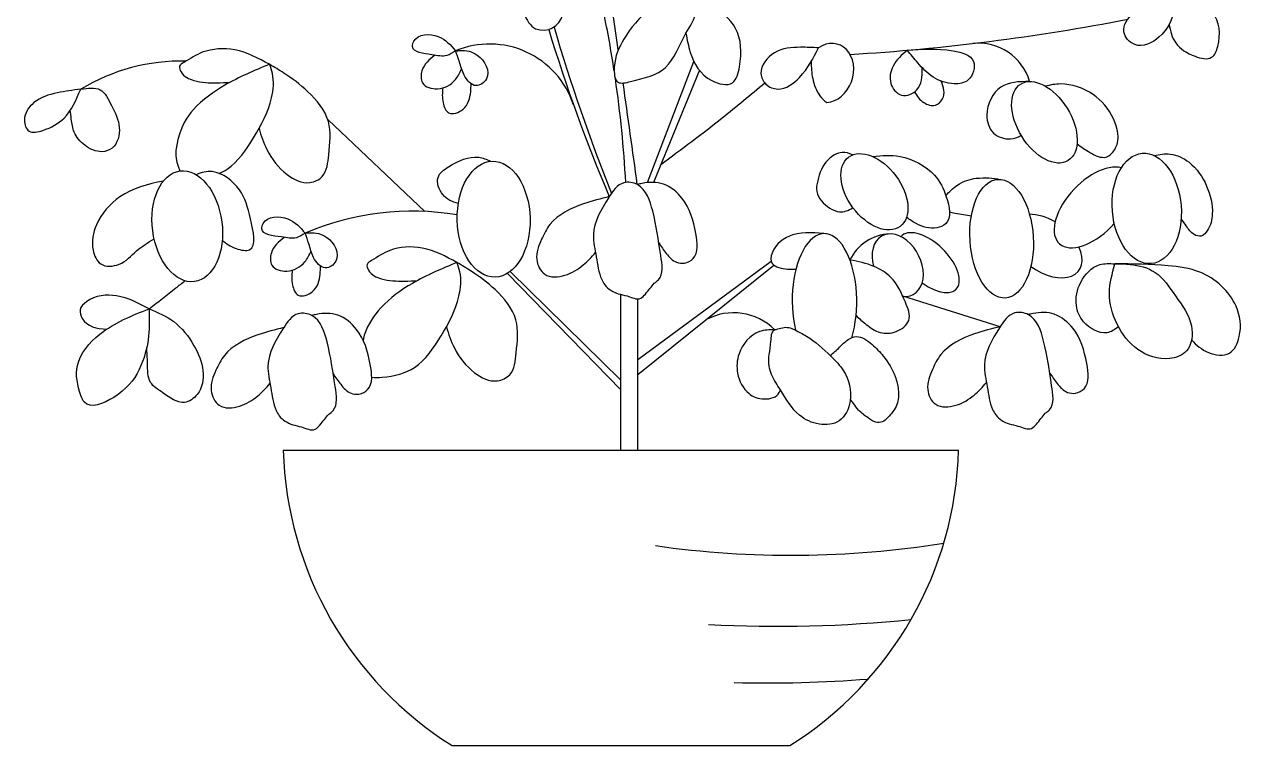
# Model space of a CAD drawing. Header units: millimetres. Extents: x 2133.42 to 2134.8, y 649.95 to 651.52.
# Drawn here: x 2134.291 to 2134.796, y 649.954 to 650.253 of the extents above; entities that cross this region are included whole.
import ezdxf

# ---------------------------------------------------------------- set-up
doc = ezdxf.new("R2010")
doc.units = ezdxf.units.MM
for name, color, linetype in [('Hojas', 74, 'Continuous'), ('Tiesto', 32, 'Continuous'), ('Tronco', 46, 'Continuous')]:
    doc.layers.add(name, color=color, linetype=linetype)

msp = doc.modelspace()

# ---------------------------------------------------------------- linework, layer by layer
at = {"layer": 'Hojas'}
for centre, major_axis, ratio, start_param, end_param in [((2134.504075600468, 650.2636605372944), (-0.006270076404992206, 0.01179601780498075), 0.771137065519409, 2.467308236741196, 6.486620899352515), ((2134.624859878411, 650.2331501443258), (0.003970072800447639, 0.01182842482151277), 0.8046100454805308, 3.460952203177888, 7.10263891600807), ((2134.73448392508, 650.1774209729314), (-0.01414890972341709, -0.01493836851307151), 0.531792921568118, 3.403470427746571, 7.908796324016956), ((2134.714830155328, 650.1613896925616), (-0.01371336812371737, 0.01013217409092703), 0.6137178628736678, 4.880875956227893, 5.60584353516416), ((2134.623063772938, 650.1385939850533), (-0.0001142377777796355, 0.02794794180681491), 0.4786480769484096, 4.135469329183358, 8.299519843437327), ((2134.653411277211, 650.1534713420872), (0.006439576707862218, -0.01217032375006966), 0.6950902391599315, 5.831415236923727, 10.67750290469328), ((2134.666289872765, 650.1544877916494), (-0.01132405680095872, 0.01102115553192107), 0.5118972739672626, 1.816539200252057, 6.320929068796841), ((2134.714830155328, 650.1613896925616), (-0.01371336812371737, 0.01013217409092703), 0.6137178628736678, 1.573252735120214, 3.996123853298306)]:
    msp.add_ellipse(centre, major_axis=major_axis, ratio=ratio, start_param=start_param, end_param=end_param, dxfattribs=at)
for centre, major_axis, ratio in [((2134.714246867029, 650.2127002094246), (0.009806758448348774, -0.01587158803158673), 0.5929556442333028), ((2134.643750182777, 650.1838916620659), (-0.01069255681272807, 0.0143737745748922), 0.618554682862979), ((2134.485889628098, 650.172533211651), (0.0005927595593675505, -0.0240471350880398), 0.6279221044731182), ((2134.75665226481, 650.1769846167798), (0.001880937715895925, -0.0228529193165059), 0.6232669031726357), ((2134.35884717783, 650.1695953273495), (0.002963277124763408, -0.02293343783719592), 0.624587211310448), ((2134.696499733844, 650.1644493432661), (-0.00153988557235607, 0.02460385985921221), 0.5328727009937394)]:
    msp.add_ellipse(centre, major_axis=major_axis, ratio=ratio, dxfattribs=at)
for points, knots in [([(2134.495064094684, 650.2687733108522), (2134.496766037434, 650.26599424343), (2134.497059397901, 650.2610449718011), (2134.499382788266, 650.2549159576912), (2134.502087886515, 650.2520711315253), (2134.503294295888, 650.2514273000181)], [0.003816378595683106, 0.003816378595683106, 0.003816378595683106, 0.003816378595683106, 0.01088431502142043, 0.01869144577079765, 0.02269314452729368, 0.02269314452729368, 0.02269314452729368, 0.02269314452729368]), ([(2134.765972091475, 650.2534098224551), (2134.766420058085, 650.2505028564091), (2134.767992736322, 650.244656500413), (2134.775270128552, 650.2400611303706), (2134.78388226898, 650.2380489083441), (2134.78771346361, 650.2474013607685), (2134.786245949289, 650.2588322899239), (2134.776023325936, 650.2654043230789), (2134.770472163973, 650.2647563777924), (2134.769114558811, 650.2645979147766)], [0.004620904661693227, 0.004620904661693227, 0.004620904661693227, 0.004620904661693227, 0.0130867477411596, 0.02284659785199861, 0.02973489444554043, 0.03489760626030117, 0.04927963046917073, 0.06186774249854125, 0.06594296710919136, 0.06594296710919136, 0.06594296710919136, 0.06594296710919136]), ([(2134.39295593931, 650.2367617000102), (2134.388343670304, 650.2392603642253), (2134.379742973973, 650.2439197308229), (2134.366000333199, 650.24305970557), (2134.359611032267, 650.238769449677), (2134.35511355289, 650.2361609294431), (2134.356726585007, 650.2319223190636), (2134.36258876659, 650.2291903736284), (2134.36981309396, 650.2289170474071), (2134.37482422126, 650.229169770342), (2134.376636960319, 650.2292996590787)], [0, 0, 0, 0, 0.01559333912976366, 0.02907756994720577, 0.03775633160283687, 0.04015815639501252, 0.04259297708347817, 0.04905393096779118, 0.05864183111401126, 0.06409305586226238, 0.06409305586226238, 0.06409305586226238, 0.06409305586226238]), ([(2134.657405306838, 650.2425762231195), (2134.655127401232, 650.2406052968242), (2134.650989965894, 650.2370254381676), (2134.649405491958, 650.2289287259264), (2134.654603430735, 650.2223328018734), (2134.663277601729, 650.2259326363883), (2134.663546375975, 650.2319825183806), (2134.663557831099, 650.235138165529), (2134.663558147657, 650.2353348316526)], [0, 0, 0, 0, 0.008840628964248962, 0.01605752696339263, 0.02267006944357177, 0.02941481570452717, 0.03820787042813639, 0.03879548468824559, 0.03879548468824559, 0.03879548468824559, 0.03879548468824559]), ([(2134.461498244003, 650.240511869098), (2134.459145397241, 650.2387815967762), (2134.455780388402, 650.2357192217605), (2134.455461462255, 650.2277944134862), (2134.463522263556, 650.2254863960924), (2134.469859676518, 650.2291960133709), (2134.47188030571, 650.2332569741693), (2134.472610223337, 650.2348388869184)], [0.002188260745197792, 0.002188260745197792, 0.002188260745197792, 0.002188260745197792, 0.01057902254470104, 0.01563894360101523, 0.02230169414755778, 0.03065138720884706, 0.035816046945087, 0.035816046945087, 0.035816046945087, 0.035816046945087]), ([(2134.617532635479, 650.2378449768887), (2134.617550315377, 650.2354838504614), (2134.617843675845, 650.2305345788325), (2134.620167066209, 650.2244055647226), (2134.622872164458, 650.2215607385567), (2134.624078573832, 650.2209169070495)], [0.003816378595683106, 0.003816378595683106, 0.003816378595683106, 0.003816378595683106, 0.01088431502142043, 0.01869144577079765, 0.02269314452729368, 0.02269314452729368, 0.02269314452729368, 0.02269314452729368]), ([(2134.372102191765, 650.1915266988535), (2134.373240335238, 650.1920186318829), (2134.379127128571, 650.195171499414), (2134.386938409121, 650.2066324867736), (2134.394011071701, 650.2198384364477), (2134.395021319429, 650.2310493523854), (2134.393420371683, 650.2355058961149), (2134.392967503437, 650.2367665413464), (2134.386658691238, 650.2341253493237), (2134.37525983189, 650.2293532027722), (2134.361814578493, 650.2196458937386), (2134.355395706933, 650.2102521151854), (2134.353629864763, 650.1982235473703), (2134.355776504577, 650.1925142319175)], [0.08357235723405697, 0.08357235723405697, 0.08357235723405697, 0.08357235723405697, 0.08741611598331396, 0.1044780491133893, 0.1225806371396952, 0.132724830771582, 0.1367262811739075, 0.1367262811739075, 0.1367262811739075, 0.1571645181430229, 0.1736544034884272, 0.1862724010259189, 0.1892727934308745, 0.1892727934308745, 0.1892727934308745, 0.1892727934308745]), ([(2134.388610585117, 650.2101286961845), (2134.389459142089, 650.2070943827223), (2134.391905990517, 650.1999590868994), (2134.398659944775, 650.1911821410799), (2134.408234203078, 650.1863081223821), (2134.416733654364, 650.1904253995193), (2134.417596128564, 650.2009525887461), (2134.419222420871, 650.2138578853248), (2134.409667718568, 650.225446115277), (2134.400507646307, 650.2322197706429), (2134.394945940907, 650.2355648253571), (2134.392955939311, 650.2367617000104)], [0.007101568680640954, 0.007101568680640954, 0.007101568680640954, 0.007101568680640954, 0.01650533647109066, 0.02979256786378755, 0.0398045924840099, 0.04552651227332358, 0.0549341089694692, 0.06865683701000473, 0.08385123702959407, 0.09632676441535948, 0.1032775981881064, 0.1032775981881064, 0.1032775981881064, 0.1032775981881064]), ([(2134.314691580435, 650.226395068182), (2134.317625915064, 650.2268622664815), (2134.323504183604, 650.2277981914567), (2134.327758120957, 650.2188773679063), (2134.331792035553, 650.2112903547828), (2134.329633111179, 650.2021078323603), (2134.322365407059, 650.1997213991818), (2134.316166602704, 650.2026706160244), (2134.311644944472, 650.2079787499313), (2134.310829610949, 650.2134381968247), (2134.310496867622, 650.2165249882346), (2134.31037438919, 650.2177672012812)], [0, 0, 0, 0, 0.008000432061386805, 0.01602703645902211, 0.02576691057245109, 0.03478005979138959, 0.03922811330830769, 0.04688822914267999, 0.05380996196261544, 0.05934722147191893, 0.06309433221973232, 0.06309433221973232, 0.06309433221973232, 0.06309433221973232]), ([(2134.464828409626, 650.2269378475697), (2134.464552339618, 650.2249627411521), (2134.464387336819, 650.2213434138532), (2134.466923315338, 650.2150385002852), (2134.474838857132, 650.217887792238), (2134.476389078242, 650.223814766657), (2134.476516464212, 650.2275613242215), (2134.476512032591, 650.2286531964202)], [0.002981894213535039, 0.002981894213535039, 0.002981894213535039, 0.002981894213535039, 0.009047733513175959, 0.01385443419352749, 0.01990982774993747, 0.02782887195657316, 0.03110600182272946, 0.03110600182272946, 0.03110600182272946, 0.03110600182272946]), ([(2134.660363479974, 650.2252972214613), (2134.661331901752, 650.2235756077505), (2134.663502921894, 650.2207197983588), (2134.668909757552, 650.2188010083386), (2134.673446857453, 650.2233370007439), (2134.672568623262, 650.2271406879199), (2134.671495748293, 650.229712037737)], [0.003904240457747754, 0.003904240457747754, 0.003904240457747754, 0.003904240457747754, 0.009758582587644692, 0.01468840766664993, 0.01865323580924551, 0.02620782789733178, 0.02620782789733178, 0.02620782789733178, 0.02620782789733178]), ([(2134.708070483549, 650.2296010794898), (2134.703739488705, 650.2295285437101), (2134.69478758134, 650.2293786165906), (2134.688985312693, 650.217409350287), (2134.692014115453, 650.2074759510442), (2134.699424357677, 650.20512358776), (2134.703186680988, 650.2065059354899), (2134.704616733272, 650.2072450144951)], [0, 0, 0, 0, 0.01215104390513447, 0.02511548116408485, 0.03306248560219663, 0.04041620137233438, 0.04518363865142269, 0.04518363865142269, 0.04518363865142269, 0.04518363865142269]), ([(2134.727770134428, 650.2037874669624), (2134.729477371354, 650.2024957318786), (2134.733220167104, 650.1999503924557), (2134.739645701164, 650.1968239588809), (2134.746115012559, 650.2038807636206), (2134.74356389504, 650.2151860668855), (2134.734948129872, 650.2253705204344), (2134.723417985142, 650.2293821629038), (2134.716720231252, 650.2281932597749), (2134.714668897434, 650.2276474470268)], [0.01075440803614, 0.01075440803614, 0.01075440803614, 0.01075440803614, 0.01712860635842264, 0.02383136832540523, 0.02931129730897875, 0.04145288437997874, 0.05456230770901194, 0.06876717453155612, 0.0751126863918882, 0.0751126863918882, 0.0751126863918882, 0.0751126863918882]), ([(2134.471259622251, 650.1791064314621), (2134.468737387157, 650.1796267761207), (2134.464343157577, 650.1816992225237), (2134.461185976385, 650.1901162930444), (2134.469226796506, 650.1958614730129), (2134.477326950178, 650.1995191341532), (2134.482971393054, 650.197339892694), (2134.484585091684, 650.1965360040397)], [0.008642842943596303, 0.008642842943596303, 0.008642842943596303, 0.008642842943596303, 0.01626555365314132, 0.02368154095689191, 0.02989691075418768, 0.04296425313043035, 0.04826197600888661, 0.04826197600888661, 0.04826197600888661, 0.04826197600888661]), ([(2134.634645916601, 650.1991497056696), (2134.633269188722, 650.1998682156319), (2134.62980632591, 650.2009384146116), (2134.6229377324, 650.1968364705265), (2134.620459350703, 650.1902378946518), (2134.61904413815, 650.1824001466883), (2134.623875932, 650.1776942105009), (2134.629847263974, 650.174776847794), (2134.633003347898, 650.1761751213992), (2134.634838600428, 650.1773054802323)], [0.005175219321434301, 0.005175219321434301, 0.005175219321434301, 0.005175219321434301, 0.00976653048371273, 0.01653085701608051, 0.02607073721985415, 0.03061236430812365, 0.0393472042007995, 0.04362745876885724, 0.04963495574649643, 0.04963495574649643, 0.04963495574649643, 0.04963495574649643]), ([(2134.643120569982, 650.1984614498224), (2134.646879210981, 650.1990148163433), (2134.656048547798, 650.1994989244608), (2134.668518561996, 650.1928701823817), (2134.674019377969, 650.1822214709821), (2134.676156560883, 650.1712824770332), (2134.668007862442, 650.167992877222), (2134.662084170512, 650.1698513430396), (2134.658337592243, 650.1723633730201), (2134.657087314634, 650.1733056648559)], [0.007459283774083095, 0.007459283774083095, 0.007459283774083095, 0.007459283774083095, 0.01876091142168841, 0.035058943469513, 0.04523754544247367, 0.05644896804851714, 0.06037845960486574, 0.06918171633213886, 0.07388009442402582, 0.07388009442402582, 0.07388009442402582, 0.07388009442402582]), ([(2134.759725861859, 650.1988748170505), (2134.761968895788, 650.1994568568964), (2134.766988158418, 650.2002352533049), (2134.775856478005, 650.1959966909665), (2134.782094591616, 650.1867214294284), (2134.784643388299, 650.1762077723154), (2134.782911044622, 650.1688838865973), (2134.779612768781, 650.1649921729476), (2134.775439822081, 650.1661311035997), (2134.773328760112, 650.1694036176289), (2134.771652106103, 650.1716954684878), (2134.770931813404, 650.1726514283539)], [0.004150489890625292, 0.004150489890625292, 0.004150489890625292, 0.004150489890625292, 0.01096462907978834, 0.01944693259858757, 0.03169524291214328, 0.04357037319111125, 0.05057583921613804, 0.05412979896906125, 0.05702805079223307, 0.06191876084542419, 0.0655114141535517, 0.0655114141535517, 0.0655114141535517, 0.0655114141535517]), ([(2134.373353816557, 650.163859192142), (2134.374995358193, 650.1624528050852), (2134.378365403668, 650.1601343128732), (2134.388501680838, 650.1583762985276), (2134.384731381399, 650.1741503522635), (2134.382069399555, 650.1850490062376), (2134.371196306626, 650.1935939068585), (2134.364764752217, 650.1919616278611), (2134.362553763265, 650.1909649021873)], [0.003943087506233275, 0.003943087506233275, 0.003943087506233275, 0.003943087506233275, 0.01052215860502739, 0.01616522237723792, 0.02892580435450859, 0.04188599257041132, 0.05541247758020787, 0.0625764733081942, 0.0625764733081942, 0.0625764733081942, 0.0625764733081942]), ([(2134.348938329489, 650.188310514898), (2134.342468039913, 650.1870738825437), (2134.331271485175, 650.1841431078717), (2134.320799335461, 650.1720303215498), (2134.318678643985, 650.161180063576), (2134.322392689526, 650.152468646124), (2134.331887095455, 650.1531019191219), (2134.337533411333, 650.1596699289809), (2134.342533632103, 650.1629083879985), (2134.345116570322, 650.1643839898154)], [0.004913049715037266, 0.004913049715037266, 0.004913049715037266, 0.004913049715037266, 0.02415158860220057, 0.03928267165264739, 0.04983557478107484, 0.05640368310026416, 0.06406830789012079, 0.07308169358053551, 0.08196248264450615, 0.08196248264450615, 0.08196248264450615, 0.08196248264450615]), ([(2134.554357050312, 650.1627064573917), (2134.555314286822, 650.1612376771172), (2134.557456584596, 650.1582200559149), (2134.560760663819, 650.1544670999824), (2134.565308401405, 650.1540061135097), (2134.571146185737, 650.1570058390218), (2134.56963856187, 650.1690342547273), (2134.566322282431, 650.1800259707156), (2134.556910844934, 650.1880398606518), (2134.54962731255, 650.1879268367097), (2134.546109259571, 650.1870659301177), (2134.545456415412, 650.1868917309263)], [0.01650995652307062, 0.01650995652307062, 0.01650995652307062, 0.01650995652307062, 0.02170908632775289, 0.02737138217873544, 0.030672860140545, 0.03473661711902373, 0.04518257610501982, 0.06080132291528353, 0.07056432659557303, 0.07938449316308577, 0.08141383322332087, 0.08141383322332087, 0.08141383322332087, 0.08141383322332087]), ([(2134.533844381185, 650.181887850071), (2134.530289683907, 650.1810483491624), (2134.52146280595, 650.1787843591516), (2134.510242169343, 650.1734420513926), (2134.50544801762, 650.1637796407229), (2134.502543633814, 650.1565215304273), (2134.506632971259, 650.1479763485208), (2134.516031291987, 650.1487257005009), (2134.522924430597, 650.1530152149646), (2134.526553379156, 650.1568678883082), (2134.528106664739, 650.1587490546171)], [0.003239586656639634, 0.003239586656639634, 0.003239586656639634, 0.003239586656639634, 0.01430204341301, 0.03067906092422116, 0.03770322443011442, 0.04630994384132421, 0.05326952441740912, 0.06166272437355224, 0.07035868259525128, 0.07767093550909669, 0.07767093550909669, 0.07767093550909669, 0.07767093550909669]), ([(2134.624589624267, 650.1663380041723), (2134.619633506708, 650.1668989791519), (2134.610792942869, 650.1678996283617), (2134.601397728585, 650.161525094139), (2134.600408652061, 650.153934235776), (2134.605480606555, 650.1518381890608), (2134.608923469098, 650.1516725771118), (2134.611234530365, 650.1518085008536)], [0, 0, 0, 0, 0.0146304987348421, 0.0260974152689829, 0.03038208163845468, 0.03368764901292941, 0.0406751293604635, 0.0406751293604635, 0.0406751293604635, 0.0406751293604635]), ([(2134.399065110457, 650.1649610089688), (2134.396712263695, 650.163230736647), (2134.393347254856, 650.1601683616313), (2134.393028328709, 650.152243553357), (2134.401089130009, 650.1499355359632), (2134.407426542972, 650.1536451532418), (2134.409447172164, 650.1577061140401), (2134.410177089791, 650.1592880267892)], [0.002188260745197792, 0.002188260745197792, 0.002188260745197792, 0.002188260745197792, 0.01057902254470104, 0.01563894360101523, 0.02230169414755778, 0.03065138720884706, 0.035816046945087, 0.035816046945087, 0.035816046945087, 0.035816046945087]), ([(2134.470671100439, 650.1545897436245), (2134.466058831433, 650.1570884078395), (2134.457458135102, 650.1617477744371), (2134.443715494327, 650.1608877491842), (2134.437326193396, 650.1565974932912), (2134.432828714019, 650.1539889730574), (2134.434441746135, 650.1497503626779), (2134.440303927719, 650.1470184172426), (2134.447528255088, 650.1467450910213), (2134.452539382389, 650.1469978139562), (2134.454352121447, 650.147127702693)], [0, 0, 0, 0, 0.01559333912976366, 0.02907756994720577, 0.03775633160283687, 0.04015815639501252, 0.04259297708347817, 0.04905393096779118, 0.05864183111401126, 0.06409305586226238, 0.06409305586226238, 0.06409305586226238, 0.06409305586226238]), ([(2134.40239527608, 650.1513869874406), (2134.402119206073, 650.149411881023), (2134.401954203273, 650.145792553724), (2134.404490181792, 650.1394876401561), (2134.412405723586, 650.1423369321088), (2134.413955944696, 650.1482639065279), (2134.414083330666, 650.1520104640923), (2134.414078899045, 650.153102336291)], [0.002981894213535039, 0.002981894213535039, 0.002981894213535039, 0.002981894213535039, 0.009047733513175959, 0.01385443419352749, 0.01990982774993747, 0.02782887195657316, 0.03110600182272946, 0.03110600182272946, 0.03110600182272946, 0.03110600182272946]), ([(2134.435334030136, 650.1071067807284), (2134.436654745114, 650.1068529154263), (2134.443564460217, 650.1071651732079), (2134.454820813148, 650.1100335610673), (2134.46465357025, 650.1244605303879), (2134.47172623283, 650.137666480062), (2134.472736480558, 650.1488773959996), (2134.471135532811, 650.1533339397291), (2134.470682664565, 650.1545945849606), (2134.464373852366, 650.1519533929379), (2134.452974993019, 650.1471812463865), (2134.439529739621, 650.1374739373529), (2134.433110868062, 650.1280801587997), (2134.43196527598, 650.1232565085562), (2134.431799724989, 650.1223040599094)], [0.06939689820706495, 0.06939689820706495, 0.06939689820706495, 0.06939689820706495, 0.07347742815908247, 0.08741611598331396, 0.1044780491133893, 0.1225806371396952, 0.132724830771582, 0.1367262811739075, 0.1367262811739075, 0.1367262811739075, 0.1571645181430229, 0.1736544034884272, 0.1862724010259189, 0.1892727934308745, 0.1892727934308745, 0.1892727934308745, 0.1892727934308745]), ([(2134.466325746246, 650.1279567397987), (2134.467174303218, 650.1249224263365), (2134.469621151645, 650.1177871305136), (2134.476375105904, 650.1090101846942), (2134.485949364207, 650.1041361659964), (2134.494448815492, 650.1082534431335), (2134.495311289692, 650.1187806323603), (2134.496937582, 650.1316859289391), (2134.487382879696, 650.1432741588912), (2134.478222807435, 650.1500478142572), (2134.472661102036, 650.1533928689713), (2134.470671100439, 650.1545897436247)], [0.007101568680640954, 0.007101568680640954, 0.007101568680640954, 0.007101568680640954, 0.01650533647109066, 0.02979256786378755, 0.0398045924840099, 0.04552651227332358, 0.0549341089694692, 0.06865683701000473, 0.08385123702959407, 0.09632676441535948, 0.1032775981881064, 0.1032775981881064, 0.1032775981881064, 0.1032775981881064]), ([(2134.636145551164, 650.1325681855426), (2134.637457630964, 650.1313080337143), (2134.64052089896, 650.1285787355583), (2134.645886970703, 650.1248968301921), (2134.652944698694, 650.1252788714586), (2134.659750875715, 650.1303328416955), (2134.655918051046, 650.1397747819321), (2134.652233479648, 650.1481544873209), (2134.643107615291, 650.1536920666144), (2134.637041185557, 650.155030017082), (2134.63362102587, 650.1556134822765)], [0.009698467055493896, 0.009698467055493896, 0.009698467055493896, 0.009698467055493896, 0.01514673090276299, 0.02191110526655915, 0.02847118931246362, 0.03548246464247399, 0.04312113788839525, 0.05508040156466969, 0.06333140454572436, 0.07371051182934311, 0.07371051182934311, 0.07371051182934311, 0.07371051182934311]), ([(2134.744908473386, 650.1279801518315), (2134.743418537592, 650.1266983586092), (2134.738894188741, 650.1238680718218), (2134.730147174132, 650.1285840702615), (2134.726594502032, 650.1374336859158), (2134.728414467678, 650.1470219970757), (2134.735457669011, 650.1544366485135), (2134.741301741613, 650.1541617461584), (2134.743456196088, 650.1540604016595)], [0.004018445904534968, 0.004018445904534968, 0.004018445904534968, 0.004018445904534968, 0.009663472757500626, 0.02033717349992596, 0.02767279588298331, 0.03748147246974651, 0.04824987344894781, 0.054537795094084, 0.054537795094084, 0.054537795094084, 0.054537795094084]), ([(2134.775251550335, 650.1224857687803), (2134.777202824204, 650.1203177165196), (2134.781636874918, 650.1166022283326), (2134.79173148142, 650.1151852340993), (2134.796394065708, 650.1255454590053), (2134.794426673671, 650.1395866862124), (2134.781368950611, 650.1513805899988), (2134.762624806912, 650.1538335582884), (2134.750827654295, 650.1539731670421), (2134.743456196088, 650.1540604016595)], [0.006819749321083781, 0.006819749321083781, 0.006819749321083781, 0.006819749321083781, 0.01552510548141085, 0.02416863627945857, 0.03217061358027795, 0.04481376732620702, 0.0655159579336635, 0.07881013556755616, 0.1009529827090791, 0.1009529827090791, 0.1009529827090791, 0.1009529827090791]), ([(2134.343031425499, 650.1353651715851), (2134.338705532869, 650.1376739632533), (2134.330573444578, 650.1420141767773), (2134.319276651197, 650.140783347854), (2134.313713640152, 650.1353661476423), (2134.31612627311, 650.12828457361), (2134.32117425974, 650.1271313988807), (2134.325550058647, 650.1270124356188)], [0, 0, 0, 0, 0.01448609515231611, 0.02723188365386919, 0.03146334456301828, 0.03515009873548836, 0.04677136051157334, 0.04677136051157334, 0.04677136051157334, 0.04677136051157334]), ([(2134.343031425499, 650.135365171585), (2134.346629962472, 650.1338640092443), (2134.354290087369, 650.130668518658), (2134.361723559927, 650.1208681050522), (2134.366344151721, 650.1102934732099), (2134.364865760539, 650.1003352678223), (2134.356511125655, 650.0947663560873), (2134.349692595197, 650.1001684470363), (2134.342292919583, 650.1045653264977), (2134.342492887676, 650.1123419656192), (2134.342214646247, 650.1172338713124), (2134.34204600201, 650.1193058322999)], [0, 0, 0, 0, 0.01152003266624819, 0.02452243501297361, 0.03560988299244057, 0.04571748490204394, 0.05193327129946472, 0.06165514077418395, 0.06838480721788276, 0.07651336852512734, 0.08272253710936543, 0.08272253710936543, 0.08272253710936543, 0.08272253710936543]), ([(2134.419376543536, 650.1084070371304), (2134.420333780045, 650.106938256856), (2134.42247607782, 650.1039206356536), (2134.425780157042, 650.1001676797212), (2134.430327894628, 650.0997066932484), (2134.436165678961, 650.1027064187606), (2134.434658055094, 650.114734834466), (2134.431341775654, 650.1257265504544), (2134.421930338158, 650.1337404403905), (2134.414646805774, 650.1336274164485), (2134.411128752794, 650.1327665098564), (2134.410475908636, 650.132592310665)], [0.01650995652307062, 0.01650995652307062, 0.01650995652307062, 0.01650995652307062, 0.02170908632775289, 0.02737138217873544, 0.030672860140545, 0.03473661711902373, 0.04518257610501982, 0.06080132291528353, 0.07056432659557303, 0.07938449316308577, 0.08141383322332087, 0.08141383322332087, 0.08141383322332087, 0.08141383322332087]), ([(2134.716436493519, 650.1087908437008), (2134.717393730028, 650.1073220634264), (2134.719536027803, 650.104304442224), (2134.722840107025, 650.1005514862916), (2134.727387844611, 650.1000904998189), (2134.733225628944, 650.103090225331), (2134.731718005077, 650.1151186410365), (2134.728401725637, 650.1261103570248), (2134.718990288141, 650.1341242469609), (2134.711706755757, 650.1340112230189), (2134.708188702778, 650.1331503164268), (2134.707535858619, 650.1329761172354)], [0.01650995652307062, 0.01650995652307062, 0.01650995652307062, 0.01650995652307062, 0.02170908632775289, 0.02737138217873544, 0.030672860140545, 0.03473661711902373, 0.04518257610501982, 0.06080132291528353, 0.07056432659557303, 0.07938449316308577, 0.08141383322332087, 0.08141383322332087, 0.08141383322332087, 0.08141383322332087]), ([(2134.398863874409, 650.1275884298097), (2134.39530917713, 650.1267489289012), (2134.386482299174, 650.1244849388903), (2134.375261662566, 650.1191426311314), (2134.370467510843, 650.1094802204616), (2134.367563127037, 650.102222110166), (2134.371652464482, 650.0936769282596), (2134.38105078521, 650.0944262802396), (2134.38794392382, 650.0987157947034), (2134.39157287238, 650.1025684680469), (2134.393126157962, 650.1044496343559)], [0.003239586656639634, 0.003239586656639634, 0.003239586656639634, 0.003239586656639634, 0.01430204341301, 0.03067906092422116, 0.03770322443011442, 0.04630994384132421, 0.05326952441740912, 0.06166272437355224, 0.07035868259525128, 0.07767093550909669, 0.07767093550909669, 0.07767093550909669, 0.07767093550909669]), ([(2134.695923824392, 650.1279722363802), (2134.692369127113, 650.1271327354716), (2134.683542249157, 650.1248687454607), (2134.672321612549, 650.1195264377018), (2134.667527460826, 650.109864027032), (2134.66462307702, 650.1026059167365), (2134.668712414465, 650.09406073483), (2134.678110735193, 650.0948100868101), (2134.685003873803, 650.0990996012738), (2134.688632822363, 650.1029522746173), (2134.690186107945, 650.1048334409263)], [0.003239586656639634, 0.003239586656639634, 0.003239586656639634, 0.003239586656639634, 0.01430204341301, 0.03067906092422116, 0.03770322443011442, 0.04630994384132421, 0.05326952441740912, 0.06166272437355224, 0.07035868259525128, 0.07767093550909669, 0.07767093550909669, 0.07767093550909669, 0.07767093550909669]), ([(2134.625447003938, 650.1159943328134), (2134.626757891449, 650.1171066162362), (2134.629239386925, 650.1193007211571), (2134.632327630949, 650.1225815410177), (2134.637462139443, 650.1247980702401), (2134.64293793767, 650.12080177028), (2134.648206385971, 650.1152181410555), (2134.652280108649, 650.1087358639925), (2134.65394546635, 650.1017196531202), (2134.653626499134, 650.0953059861607), (2134.650221457995, 650.0911641763288), (2134.647232202866, 650.0882204252372), (2134.643859478901, 650.0881935449999), (2134.640717306276, 650.0904892813429), (2134.637348029636, 650.0927988419379), (2134.635389356487, 650.095784664398), (2134.634204304564, 650.0971905752203), (2134.633735071345, 650.0977174131675)], [0.003909388911782252, 0.003909388911782252, 0.003909388911782252, 0.003909388911782252, 0.009061972410311798, 0.01385212168482845, 0.01745711891831746, 0.02465622075604592, 0.03146348864569007, 0.04130746997537819, 0.04683224461786358, 0.05307436050684582, 0.05962433931465906, 0.06250493739605863, 0.06520211824474281, 0.0688659331974457, 0.07394676300351939, 0.07734415457006863, 0.07946066864690962, 0.07946066864690962, 0.07946066864690962, 0.07946066864690962])]:
    msp.add_open_spline(points, degree=3, knots=knots, dxfattribs=at)
for points in [[(2134.569064114708, 650.2661511706955), (2134.569829228888, 650.2586381110774), (2134.565621138093, 650.2495969644896), (2134.5570774664, 650.2354622241585), (2134.542667985451, 650.2296045736601), (2134.537439775476, 650.229349893973), (2134.535909547118, 650.235589564002), (2134.539862608117, 650.2471775074615), (2134.550701597554, 650.2596568298261), (2134.566896336657, 650.2661511706955), (2134.569064114708, 650.2661511706955)], [(2134.565621138093, 650.2495969644896), (2134.567406396247, 650.2417018853407), (2134.576332637426, 650.2299866020377), (2134.584876309119, 650.2290952142858), (2134.58780920135, 650.2357169038456), (2134.586151482888, 650.2516344108336), (2134.576205097735, 650.2614395876362), (2134.569064114708, 650.2661511706955)], [(2134.769114558811, 650.2645979147766), (2134.751103618798, 650.2579227467289), (2134.747204360507, 650.2502277717847), (2134.751660662781, 650.2449432655901), (2134.761873036623, 650.2480954265591), (2134.768121638511, 650.2592804456629), (2134.769114558811, 650.2645979147766)], [(2134.470123587485, 650.2422904318028), (2134.462923570243, 650.2482439985566), (2134.452798570016, 650.2463343609329), (2134.452236071381, 650.2440877336384), (2134.460223566877, 650.2407177926966), (2134.466523566467, 650.2403808030258), (2134.470123587485, 650.2422904318028)], [(2134.470123587485, 650.2422904318028), (2134.47170997397, 650.2378094387826), (2134.4736795002, 650.2322243383678), (2134.478563967896, 650.2278978535015), (2134.482896945437, 650.2306510711437), (2134.479115433257, 650.2405626652715), (2134.472025104117, 650.242450584171), (2134.470123587485, 650.2422904318028)], [(2134.620614968712, 650.2435588229889), (2134.612703342473, 650.231312868537), (2134.60376319193, 650.2264934880625), (2134.598699762047, 650.2285476458811), (2134.596721830692, 650.2328929919775), (2134.602339106149, 650.2415046651703), (2134.613098928744, 650.2437958446013), (2134.620614968712, 650.2435588229889)], [(2134.657405306838, 650.2425762231195), (2134.66173367597, 650.2373643509077), (2134.668055271025, 650.2314510898594), (2134.676857518037, 650.2286542843746), (2134.682618969875, 650.2302524551459), (2134.684859542743, 650.2379237120047), (2134.676457419281, 650.2423186971077), (2134.657405306838, 650.2425762231195)], [(2134.314691580435, 650.2263950681821), (2134.307771907534, 650.2144731075532), (2134.298952676718, 650.2093249825612), (2134.29325412694, 650.2090540337359), (2134.291354593818, 650.2135247645483), (2134.295289332144, 650.2208405155287), (2134.304922620248, 650.22490481868), (2134.314691580435, 650.226395068182)], [(2134.552491492162, 650.1459793642287), (2134.548819320969, 650.1415032457572), (2134.546842083843, 650.139749708699), (2134.541174972698, 650.1407107113757), (2134.537575100444, 650.1416361148075), (2134.531979296483, 650.1453377462284), (2134.530696163879, 650.1475444836136), (2134.528434243485, 650.1569574406049), (2134.527277757994, 650.1660681755774), (2134.53357421206, 650.1814665917872), (2134.539870666126, 650.1876259600404), (2134.545524611724, 650.1868560467497), (2134.551821090584, 650.1759488238407), (2134.555162065199, 650.157470719081), (2134.554262568218, 650.1474617489869), (2134.552491492162, 650.1459793642287)], [(2134.407690453939, 650.1667395716736), (2134.400490436698, 650.1726931384275), (2134.39036543647, 650.1707835008037), (2134.389802937835, 650.1685368735092), (2134.397790433331, 650.1651669325674), (2134.404090432921, 650.1648299428966), (2134.407690453939, 650.1667395716736)], [(2134.407690453939, 650.1667395716736), (2134.409276840423, 650.1622585786535), (2134.411246366654, 650.1566734782386), (2134.41613083435, 650.1523469933724), (2134.420463811892, 650.1551002110145), (2134.416682299711, 650.1650118051423), (2134.409591970571, 650.1668997240419), (2134.407690453939, 650.1667395716736)], [(2134.743456196088, 650.1540604016595), (2134.74121108594, 650.1419272518724), (2134.7443806605, 650.1290028062461), (2134.75296494456, 650.1185841263539), (2134.766039473708, 650.114759543068), (2134.773171035062, 650.1179247175779), (2134.775152040856, 650.1283433974702), (2134.768548737796, 650.140740312537), (2134.760096505913, 650.1504995925001), (2134.74979537, 650.1537966452266), (2134.743456196088, 650.1540604016595)], [(2134.343031425499, 650.135365171585), (2134.322598917333, 650.1248539814285), (2134.313311404606, 650.1118695638139), (2134.31475611889, 650.0995034530638), (2134.316200833175, 650.0966180298761), (2134.328377799266, 650.098679043911), (2134.338903642065, 650.1102207455085), (2134.34285315754, 650.1242364884632), (2134.343031425499, 650.135365171585)], [(2134.417510985385, 650.0916799439674), (2134.413838814192, 650.087203825496), (2134.411861577067, 650.0854502884378), (2134.406194465922, 650.0864112911145), (2134.402594593667, 650.0873366945463), (2134.396998789706, 650.0910383259671), (2134.395715657103, 650.0932450633524), (2134.393453736709, 650.1026580203436), (2134.392297251217, 650.1117687553161), (2134.398593705283, 650.1271671715259), (2134.40489015935, 650.1333265397791), (2134.410544104947, 650.1325566264884), (2134.416840583807, 650.1216494035795), (2134.420181558422, 650.1031712988197), (2134.419282061442, 650.0931623287256), (2134.417510985385, 650.0916799439674)], [(2134.714570935368, 650.0920637505378), (2134.710898764175, 650.0875876320664), (2134.70892152705, 650.0858340950082), (2134.703254415905, 650.0867950976849), (2134.69965454365, 650.0877205011167), (2134.694058739689, 650.0914221325376), (2134.692775607086, 650.0936288699228), (2134.690513686692, 650.103041826914), (2134.6893572012, 650.1121525618865), (2134.695653655266, 650.1275509780963), (2134.701950109333, 650.1337103463495), (2134.70760405493, 650.1329404330588), (2134.71390053379, 650.1220332101499), (2134.717241508405, 650.1035551053901), (2134.716342011425, 650.093546135296), (2134.714570935368, 650.0920637505378)], [(2134.602458786183, 650.1266580156263), (2134.596080586712, 650.1259503125467), (2134.587623916725, 650.116671896638), (2134.587052938585, 650.1086893587081), (2134.59176347725, 650.1002791786567), (2134.598044236794, 650.0979984472148), (2134.604324971543, 650.1007068119316), (2134.604753211347, 650.1018471732292)], [(2134.610732526961, 650.1266562905138), (2134.608253784133, 650.1276242998014), (2134.603053963145, 650.1268529091064), (2134.602458786183, 650.1266580156263), (2134.600839002349, 650.1218392986566), (2134.600080532928, 650.1116686191698), (2134.60114577696, 650.1080980520661), (2134.604753211346, 650.1018471732292), (2134.612717871684, 650.0912407480153), (2134.620920454043, 650.0875808643171), (2134.629123036401, 650.0888879687974), (2134.633660637791, 650.0971662706324), (2134.630955526886, 650.1096272891109), (2134.625719829161, 650.1157270923254), (2134.615533662445, 650.1240794147573), (2134.610732526961, 650.1266562905138)]]:
    msp.add_spline(points, degree=3, dxfattribs=at)
at = {"layer": 'Tiesto'}
for p, q in [((2134.398671481571, 650.0768000258049), (2134.678671481571, 650.0768000258049)), ((2134.468671481571, 649.954300025805), (2134.608671481571, 649.954300025805))]:
    msp.add_line(p, q, dxfattribs=at)
for centre, radius, start, end in [((2134.548085544071, 650.080929490091), 0.1494711160999997, 181.5831218082854, 237.9066407857097), ((2134.52925741907, 650.080929490091), 0.1494711160999997, 302.0933592143193, 358.4168781917146), ((2134.609397953154, 650.4334857744232), 0.4002702315926002, 261.8910578890365, 279.0699860970309), ((2134.603861125935, 650.5441743171586), 0.5403818478312106, 266.9294305082099, 275.8501571296531), ((2134.599824955599, 650.5054090595625), 0.5251180546696786, 268.4516316686361, 274.5234874340195)]:
    msp.add_arc(centre, radius, start, end, dxfattribs=at)
at = {"layer": 'Tronco'}
for p, q in [((2134.549742533682, 650.1876955071382), (2134.568939866489, 650.2378371199906)), ((2134.571170912332, 650.2342756172889), (2134.552136148078, 650.1877628279974)), ((2134.417108993668, 650.2138632617216), (2134.457319664319, 650.1757315112127)), ((2134.545671481571, 650.1144359095961), (2134.600917273222, 650.1551759993176)), ((2134.545671481571, 650.1081547851089), (2134.602076660533, 650.1534267108137)), ((2134.53867148157, 650.1017863251386), (2134.491602781573, 650.1500585335037)), ((2134.53867148157, 650.1058247221087), (2134.492666244998, 650.150786905818)), ((2134.53867148157, 650.0768000258049), (2134.53867148157, 650.1413394164734)), ((2134.545671481571, 650.0768000258049), (2134.545671481571, 650.1395095444129)), ((2134.695923824392, 650.1279722363802), (2134.65547764728, 650.1406446426695))]:
    msp.add_line(p, q, dxfattribs=at)
for centre, radius, start, end in [((2128.902308651931, 649.4195072116997), 5.695085221560499, 8.311672985062998, 8.78933364817941), ((2134.059358860621, 650.1614111812476), 0.4820139615584583, 8.668298982651221, 11.58858102315563), ((2134.581003777509, 651.1170038662049), 0.8777590197061936, 273.4401509678608, 281.023676634787), ((2135.162143162582, 650.4487354477136), 0.6826177547458087, 196.8191197541523, 203.0116348611091), ((2135.256331191303, 650.4713656132934), 0.7769752656237859, 196.3845557488775, 201.766023859782), ((2134.484255569861, 650.2085669698012), 0.03656480295622778, 18.21622211076699, 112.7363602850601), ((2134.686948741247, 650.2235277403967), 0.02197756687204533, 16.04204338544356, 96.19283857828863), ((2134.356421449072, 650.1577942885535), 0.08029600800848712, 88.62612509619836, 121.3121580342733), ((2134.059358860621, 650.1614111812476), 0.4820139615584583, 3.136145581099533, 8.280694926319587), ((2128.902308651931, 649.4195072116997), 5.695085221560499, 7.743877388209574, 8.171565635658691), ((2134.452165537854, 650.0627234645362), 0.1131255215821983, 80.52029484911341, 113.1505257752946), ((2134.650872024453, 650.1473048774395), 0.0191475812167917, 92.3912841566844, 154.2831213617915), ((2134.585423904278, 650.1097552663033), 0.02399771106034589, 44.7769260651576, 118.7696194393337)]:
    msp.add_arc(centre, radius, start, end, dxfattribs=at)
msp.add_spline([(2134.555190864703, 650.1952272435693), (2134.580640126865, 650.2145288331108), (2134.59825359743, 650.2290362007178)], degree=3, dxfattribs=at)
for points, knots in [([(2134.673375491981, 650.1823660753261), (2134.674637973041, 650.1839179200256), (2134.67927962887, 650.1880403018406), (2134.68672297895, 650.1901122904644), (2134.693247886909, 650.1896096254627), (2134.695774886445, 650.1890567861457)], [0.02506824245120127, 0.02506824245120127, 0.02506824245120127, 0.02506824245120127, 0.03005939059584446, 0.03856345408613303, 0.04991454509673897, 0.04991454509673897, 0.04991454509673897, 0.04991454509673897]), ([(2134.683920995009, 650.1738496807084), (2134.68182554261, 650.1741118835932), (2134.678910658241, 650.1745625127285), (2134.675616450032, 650.1752858093181), (2134.674869148154, 650.1755003236493)], [0.006557485761801075, 0.006557485761801075, 0.006557485761801075, 0.006557485761801075, 0.01300551605037163, 0.0150818564024846, 0.0150818564024846, 0.0150818564024846, 0.0150818564024846]), ([(2134.343031425499, 650.135365171585), (2134.346743027891, 650.1382500508296), (2134.351710546995, 650.1421111036182), (2134.356649949671, 650.1460079454899), (2134.357897652313, 650.1469945746318)], [0, 0, 0, 0, 0.01410261015597517, 0.01887459323284912, 0.01887459323284912, 0.01887459323284912, 0.01887459323284912])]:
    msp.add_open_spline(points, degree=3, knots=knots, dxfattribs=at)

doc.saveas('drawing.dxf')
